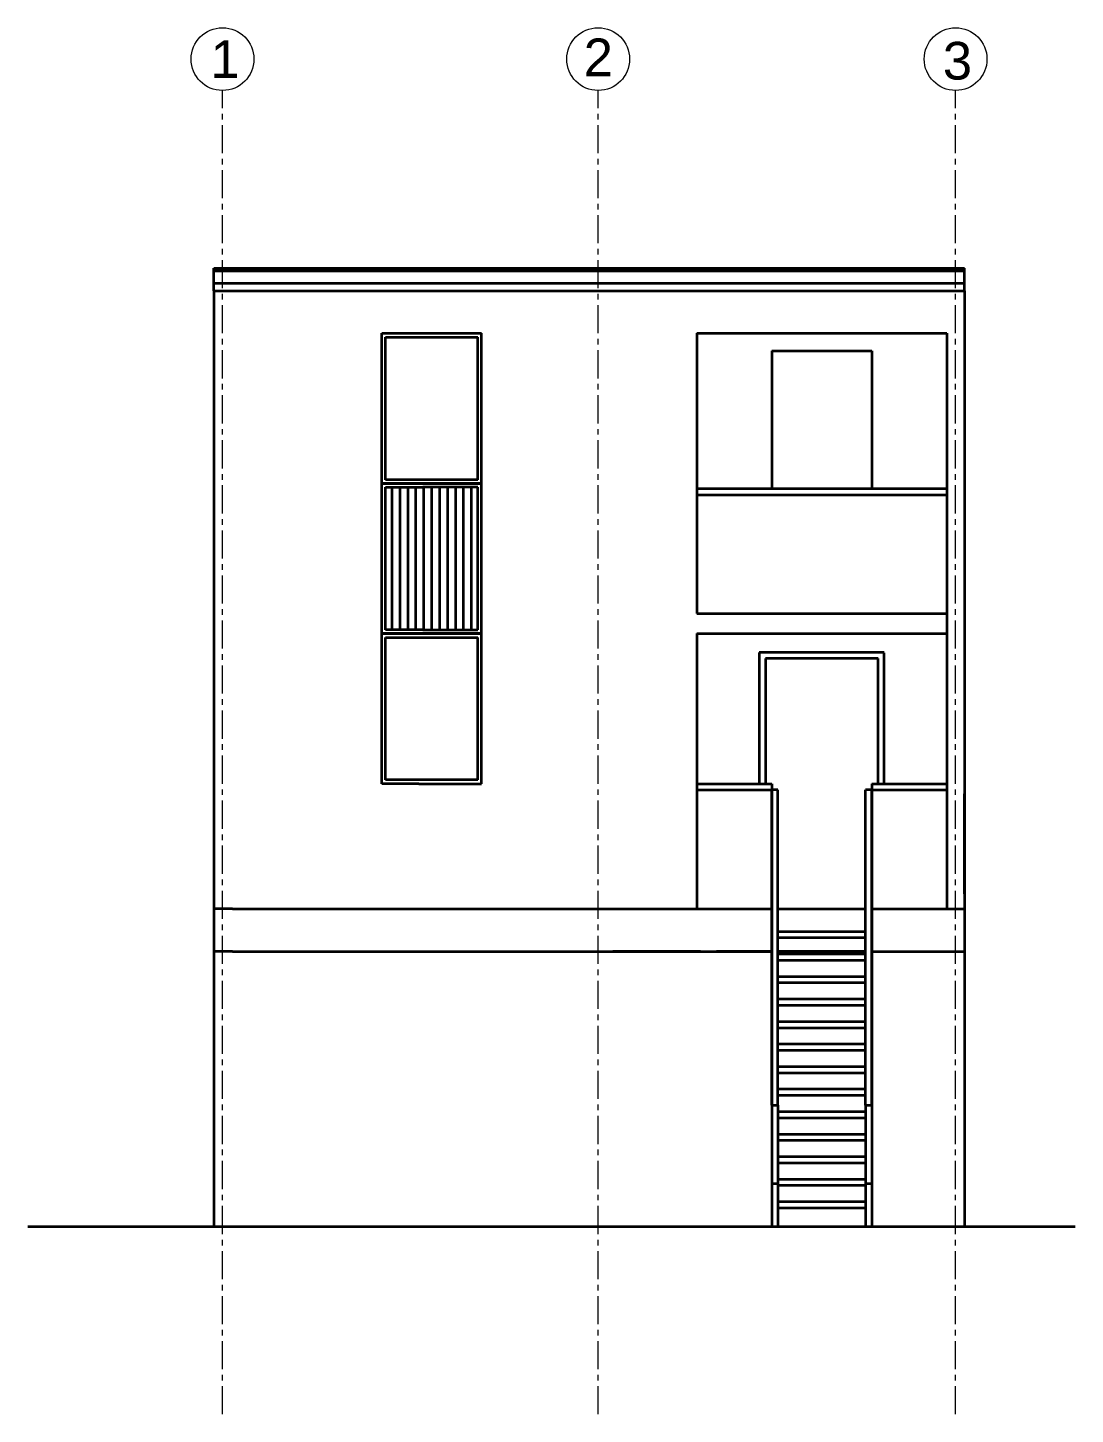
# Model space of a CAD drawing. Header units: inches. Extents: x 278 to 13058, y 15 to 10330.
# Drawn here: x 5562 to 6399, y 9222 to 10330 of the extents above; entities that cross this region are included whole.
import ezdxf

# ---------------------------------------------------------------- set-up
doc = ezdxf.new("R2010")
doc.units = ezdxf.units.IN
doc.header["$MEASUREMENT"] = 0
doc.linetypes.add('CENTER', pattern=[2, 1.25, -0.25, 0.25, -0.25])
for name, color, linetype, lineweight in [('A-ANNO-SYMB', 3, 'Continuous', 18), ('A-ANNO-TEXT', 3, 'Continuous', 18), ('A-ELEV-MBE1', 7, 'Continuous', 35), ('A-SECT-MCUT', 7, 'Continuous', 35)]:
    doc.layers.add(name, color=color, linetype=linetype, lineweight=lineweight)
doc.styles.add('E-ARIAL', font='arial.ttf')

msp = doc.modelspace()

# ---------------------------------------------------------------- hatches: boundary and pattern name
at = {"layer": 'A-ELEV-MBE1'}
h = msp.add_hatch(dxfattribs=at)
h.set_pattern_fill('ANSI31', color=256, scale=2, angle=45, style=0)
h.set_pattern_definition([(90, (9027.9517, 22977.446), (-6.35, 7e-16), [])])
h.paths.add_polyline_path([(5921.406, 9962.52), (5877.365, 9962.52), (5847.656, 9962.52), (5847.656, 9848.52), (5877.406, 9848.52), (5921.406, 9848.52)])

# ---------------------------------------------------------------- linework, layer by layer
at = {"layer": 'A-ANNO-SYMB', "linetype": 'CENTER', "ltscale": 18}
for points in [[(5717.446, 9221.52), (5717.446, 10279.62)], [(6017.655, 9221.52), (6017.655, 10279.62)], [(6303.406, 9221.52), (6303.406, 10279.62)]]:
    msp.add_lwpolyline(points, dxfattribs=at)
at = {"layer": 'A-ANNO-SYMB'}
for centre in [(5717.334, 10304.698), (6017.655, 10304.698), (6303.406, 10304.698)]:
    msp.add_circle(centre, 25.078, dxfattribs=at)
at = {"layer": 'A-ELEV-MBE1'}
for p, q in [((5710.406, 10137.52), (6310.406, 10137.52)), ((5710.406, 10119.52), (5710.406, 10137.52)), ((5710.406, 10135.52), (6310.406, 10135.52)), ((6310.406, 10119.52), (6310.406, 10137.52)), ((6310.406, 10119.52), (6310.406, 10137.52)), ((5710.406, 10125.52), (6310.406, 10125.52)), ((5710.406, 10119.52), (6310.406, 10119.52)), ((5710.406, 10119.52), (5710.406, 9625.52)), ((6310.406, 10119.52), (6310.406, 9625.52)), ((6310.406, 10119.52), (6310.406, 9625.52)), ((5844.656, 9970.52), (5844.656, 10085.52)), ((5844.656, 10085.52), (5924.406, 10085.52)), ((5924.406, 9970.52), (5924.406, 10085.52)), ((6096.406, 10085.52), (6096.406, 9861.52)), ((6096.406, 10085.52), (6296.406, 10085.52)), ((6296.406, 10085.52), (6296.406, 9625.52)), ((5847.656, 9968.52), (5847.656, 10082.52)), ((5847.656, 10082.52), (5921.406, 10082.52)), ((5921.406, 9968.52), (5921.406, 10082.52)), ((6156.406, 10071.52), (6156.406, 9961.52)), ((6156.406, 10071.52), (6236.406, 10071.52)), ((6236.406, 10071.52), (6236.406, 9961.52)), ((5844.615, 9965.52), (5874.365, 9965.52)), ((5844.656, 9840.52), (5844.656, 9970.52)), ((5874.406, 9965.52), (5844.656, 9965.52)), ((5921.406, 9968.52), (5847.656, 9968.52)), ((5924.365, 9965.52), (5874.365, 9965.52)), ((5874.406, 9965.52), (5924.406, 9965.52)), ((5924.406, 9840.52), (5924.406, 9970.52)), ((5847.656, 9848.52), (5847.656, 9962.52)), ((5847.656, 9962.52), (5877.365, 9962.52)), ((5921.406, 9962.52), (5877.365, 9962.52)), ((5921.406, 9848.52), (5921.406, 9962.52)), ((6096.406, 9961.52), (6296.406, 9961.52)), ((6096.406, 9956.52), (6296.406, 9956.52)), ((6096.406, 9861.52), (6296.406, 9861.52)), ((5844.656, 9845.52), (5874.406, 9845.52)), ((5874.406, 9845.52), (5844.656, 9845.52)), ((5877.406, 9848.52), (5847.656, 9848.52)), ((5847.656, 9842.52), (5921.406, 9842.52)), ((5847.656, 9728.52), (5847.656, 9842.52)), ((5874.406, 9845.52), (5924.406, 9845.52)), ((5924.406, 9845.52), (5874.406, 9845.52)), ((5877.406, 9848.52), (5921.406, 9848.52)), ((5921.406, 9728.52), (5921.406, 9842.52)), ((6096.406, 9845.52), (6096.406, 9625.52)), ((6096.406, 9845.52), (6296.406, 9845.52)), ((5844.656, 9725.52), (5844.656, 9840.52)), ((5924.406, 9725.52), (5924.406, 9840.52)), ((6246.406, 9830.52), (6146.406, 9830.52)), ((6146.406, 9830.52), (6146.406, 9725.52)), ((6246.406, 9725.52), (6246.406, 9830.25)), ((6241.406, 9825.52), (6151.406, 9825.52)), ((6151.406, 9825.52), (6151.406, 9725.52)), ((6241.406, 9725.52), (6241.406, 9825.52)), ((5874.406, 9725.52), (5844.656, 9725.52)), ((5921.406, 9728.52), (5847.656, 9728.52)), ((5874.406, 9725.52), (5924.406, 9725.52)), ((6096.406, 9725.52), (6156.406, 9725.52)), ((6096.406, 9720.52), (6156.406, 9720.52)), ((6156.406, 9725.52), (6156.406, 9371.52)), ((6156.406, 9468.622), (6156.406, 9720.52)), ((6161.406, 9720.52), (6156.406, 9720.52)), ((6161.406, 9468.622), (6161.406, 9720.52)), ((6231.406, 9468.622), (6231.406, 9720.52)), ((6236.406, 9720.52), (6231.406, 9720.52)), ((6236.406, 9725.52), (6296.406, 9725.52)), ((6236.406, 9725.52), (6236.406, 9371.52)), ((6236.406, 9720.52), (6296.406, 9720.52)), ((6236.406, 9468.622), (6236.406, 9720.52)), ((6310.406, 9637.52), (6310.406, 9717.52)), ((6310.406, 9637.52), (6310.406, 9717.52)), ((6310.406, 9637.52), (6310.406, 9625.52)), ((5710.406, 9625.52), (5710.406, 9402.52)), ((5725.406, 9625.52), (5710.406, 9625.52)), ((6310.406, 9625.52), (6310.406, 9402.52)), ((6161.406, 9607.52), (6231.406, 9607.52)), ((6161.406, 9602.52), (6231.406, 9602.52)), ((5725.406, 9591.52), (5710.406, 9591.52)), ((5725.406, 9591.52), (6024.406, 9591.52)), ((5844.406, 9591.52), (5924.406, 9591.52)), ((6024.406, 9591.52), (6156.406, 9591.52)), ((6029.406, 9591.52), (6099.406, 9591.52)), ((6029.406, 9591.52), (6064.906, 9591.52)), ((6099.406, 9591.52), (6029.406, 9591.52)), ((6064.906, 9591.52), (6099.406, 9591.52)), ((6104.406, 9591.52), (6105.406, 9591.52)), ((6156.406, 9591.52), (6156.406, 9371.52)), ((6161.406, 9591.52), (6231.406, 9591.52)), ((6231.406, 9591.52), (6161.406, 9591.52)), ((6161.406, 9589.52), (6231.406, 9589.52)), ((6236.406, 9591.52), (6310.406, 9591.52)), ((6161.406, 9584.52), (6231.406, 9584.52)), ((6161.406, 9571.52), (6231.406, 9571.52)), ((6161.406, 9566.52), (6231.406, 9566.52)), ((6161.406, 9553.52), (6231.406, 9553.52)), ((6161.406, 9548.52), (6231.406, 9548.52)), ((6161.406, 9535.52), (6231.406, 9535.52)), ((6161.406, 9530.52), (6231.406, 9530.52)), ((6161.406, 9517.52), (6231.406, 9517.52)), ((6161.406, 9512.52), (6231.406, 9512.52)), ((6161.406, 9499.52), (6231.406, 9499.52)), ((6161.406, 9494.52), (6231.406, 9494.52)), ((6161.406, 9481.52), (6231.406, 9481.52)), ((6161.406, 9476.52), (6231.406, 9476.52)), ((6156.406, 9473.02), (6156.406, 9371.52)), ((6156.406, 9468.622), (6161.406, 9468.622)), ((6156.406, 9468.622), (6156.406, 9405.98)), ((6161.406, 9468.622), (6161.406, 9405.98)), ((6231.406, 9468.622), (6231.406, 9405.98)), ((6231.406, 9468.622), (6236.406, 9468.622)), ((6236.406, 9468.622), (6236.406, 9405.98)), ((6161.406, 9463.52), (6231.406, 9463.52)), ((6161.406, 9458.52), (6231.406, 9458.52)), ((5710.406, 9446.887), (5710.406, 9371.52)), ((6161.406, 9445.52), (6231.406, 9445.52)), ((6310.406, 9446.887), (6310.406, 9371.52)), ((6161.406, 9440.52), (6231.406, 9440.52)), ((6161.406, 9427.52), (6231.406, 9427.52)), ((6161.406, 9422.52), (6231.406, 9422.52)), ((6161.406, 9409.52), (6231.406, 9409.52)), ((6156.406, 9405.98), (6156.406, 9371.52)), ((6156.406, 9405.98), (6161.406, 9405.98)), ((6161.406, 9405.98), (6161.406, 9371.52)), ((6161.406, 9404.52), (6231.406, 9404.52)), ((6231.406, 9405.98), (6231.406, 9371.52)), ((6231.406, 9405.98), (6236.406, 9405.98)), ((6236.406, 9405.98), (6236.406, 9371.52)), ((6161.406, 9391.52), (6231.406, 9391.52)), ((6161.406, 9391.52), (6231.406, 9391.52)), ((6161.406, 9386.52), (6231.406, 9386.52))]:
    msp.add_line(p, q, dxfattribs=at)
for points in [[(5725.406, 9625.52), (6156.406, 9625.52)], [(6161.406, 9625.52), (6231.406, 9625.52)], [(6236.406, 9625.52), (6310.406, 9625.52)], [(6156.406, 9591.52), (6112.266, 9591.52)]]:
    msp.add_lwpolyline(points, dxfattribs=at)
at = {"layer": 'A-SECT-MCUT'}
msp.add_line((5561.622, 9371.52), (6399.059, 9371.52), dxfattribs=at)

# ---------------------------------------------------------------- texts
at = {"layer": 'A-ANNO-TEXT', "style": 'E-ARIAL'}
for s, p in [('1', (5707.712, 10289.712)), ('2', (6006.079, 10291.06)), ('3', (6293.179, 10288.364))]:
    msp.add_text(s, height=30.094, dxfattribs=at).set_placement(p)

doc.saveas('drawing.dxf')
